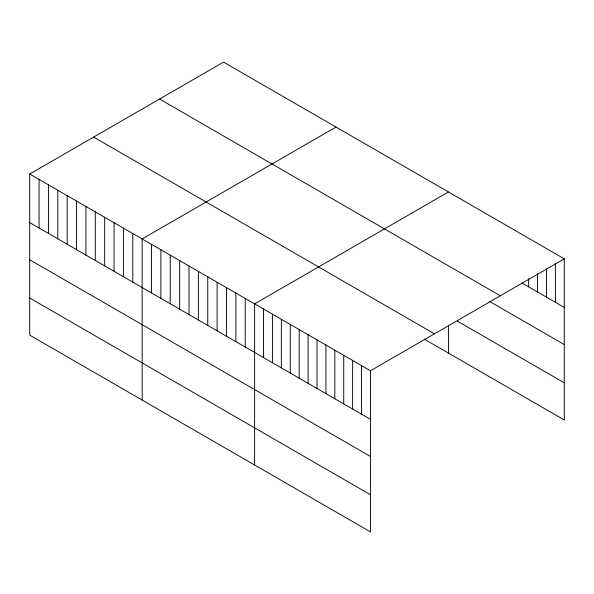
<?xml version="1.0" encoding="UTF-8"?>
<svg xmlns="http://www.w3.org/2000/svg" width="594" height="594" viewBox="0 0 594 594"><rect width="100%" height="100%" fill="white"/><g stroke="black" fill="none" stroke-linecap="round" stroke-linejoin="round"><path stroke-width="0.89" d="M29.7 174.02L370.47 370.76L370.47 531.882L29.7 335.142L29.7 174.02L223.53 62.118L564.3 258.858L564.3 419.98L424.227 339.107M335.981 127.042L142.152 238.944L142.152 400.066M448.44 191.966L254.611 303.868L254.611 464.991M370.47 370.76L564.3 258.858M521.963 282.996L564.3 307.44M159.563 99.042L500.334 295.79M489.285 301.269L564.3 344.579M457.35 321.094L564.3 382.84M93.666 137.088L434.437 333.835M29.7 222.602L370.47 419.342M29.7 259.741L370.47 456.482M29.7 298.002L370.47 494.743M555.39 263.795L555.39 302.294M546.473 268.733L546.473 297.149M537.563 273.671L537.563 292.003M528.653 278.608L528.653 286.857M448.44 325.23L448.44 353.088M361.56 365.614L361.56 414.196M352.65 360.469L352.65 409.051M343.733 355.323L343.733 403.905M334.823 350.178L334.823 398.76M325.913 345.032L325.913 393.614M316.996 339.887L316.996 388.469M308.086 334.741L308.086 383.323M299.176 329.596L299.176 378.178M290.258 324.45L290.258 373.032M281.348 319.305L281.348 367.886M272.438 314.159L272.438 362.741M263.521 309.014L263.521 357.595M245.24 298.463L245.24 347.037M235.87 293.05L235.87 341.632M226.5 287.637L226.5 336.219M217.122 282.232L217.122 330.806M207.752 276.819L207.752 325.401M198.381 271.406L198.381 319.988M189.011 266.001L189.011 314.575M179.64 260.588L179.64 309.17M170.27 255.175L170.27 303.757M160.9 249.762L160.9 298.344M151.529 244.357L151.529 292.939M132.781 233.531L132.781 282.113M123.411 228.126L123.411 276.7M114.041 222.713L114.041 271.295M104.67 217.3L104.67 265.882M95.3 211.895L95.3 260.469M85.93 206.482L85.93 255.064M76.559 201.069L76.559 249.651M67.181 195.664L67.181 244.238M57.811 190.251L57.811 238.833M48.441 184.838L48.441 233.42M39.07 179.433L39.07 228.007"/></g></svg>
